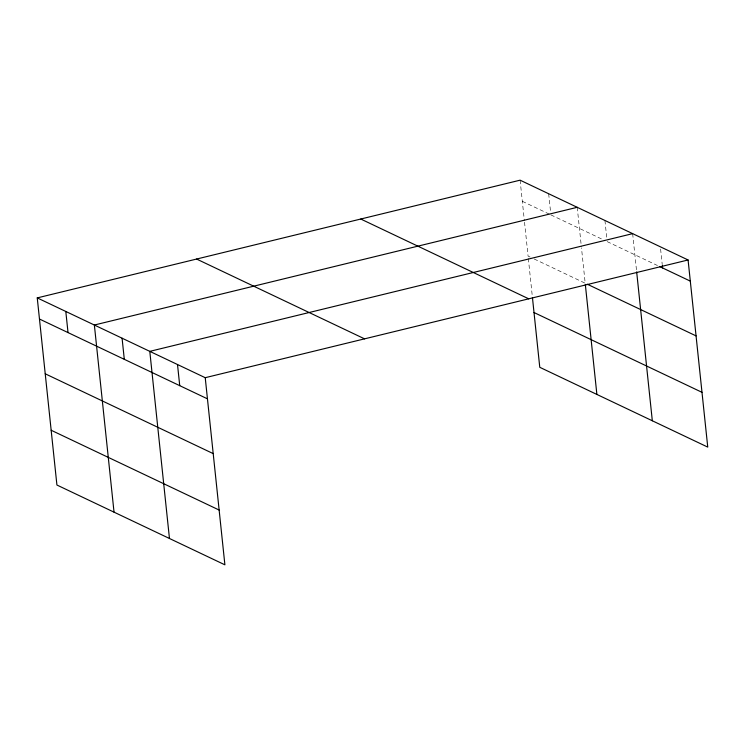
<?xml version="1.0" encoding="UTF-8"?>
<svg xmlns="http://www.w3.org/2000/svg" width="745" height="745" viewBox="0 0 745 745"><rect width="100%" height="100%" fill="white"/><g stroke="black" fill="none" stroke-linecap="round" stroke-linejoin="round"><path stroke-width="0.56" stroke-dasharray="3.73 2.79" d="M522.329 201.318L549.866 214.392M550.881 214.877L602.025 239.173M607.156 241.613L657.453 265.509M530.123 257.062L528.084 256.094L524.489 221.852M534.202 258.999L585.197 283.221L581.482 247.843M660.601 249.035L662.24 264.615M632.654 233.651L636.547 270.761M604.931 220.483L606.803 238.279M577.217 207.315L581.361 246.707M548.665 193.747L550.648 212.651M520.103 180.178L524.368 220.716M528.326 258.394L532.321 296.398"/><path stroke-width="1.12" d="M37.25 297.898L205.229 377.696L224.897 564.822L56.918 485.023L37.25 297.898L520.103 180.178L688.082 259.977L707.75 447.102L539.771 367.304L532.442 297.553M577.217 207.315L94.364 325.025L114.032 512.15M632.654 233.651L149.792 351.361L169.46 538.486M205.229 377.696L688.082 259.977M659.511 266.487L690.308 281.116M587.246 284.199L696.063 335.893M360.766 219.03L528.736 298.829M534.016 312.528L701.995 392.326M196.596 259.046L364.566 338.854M39.476 319.028L207.445 398.826M45.231 373.804L213.2 453.612M51.163 430.247L219.132 510.046M662.352 265.723L662.584 267.949M636.668 271.897L652.322 420.767M585.319 284.376L596.885 394.44M177.506 364.529L179.731 385.668M122.078 338.193L124.303 359.332M65.802 311.466L68.028 332.596"/></g></svg>
